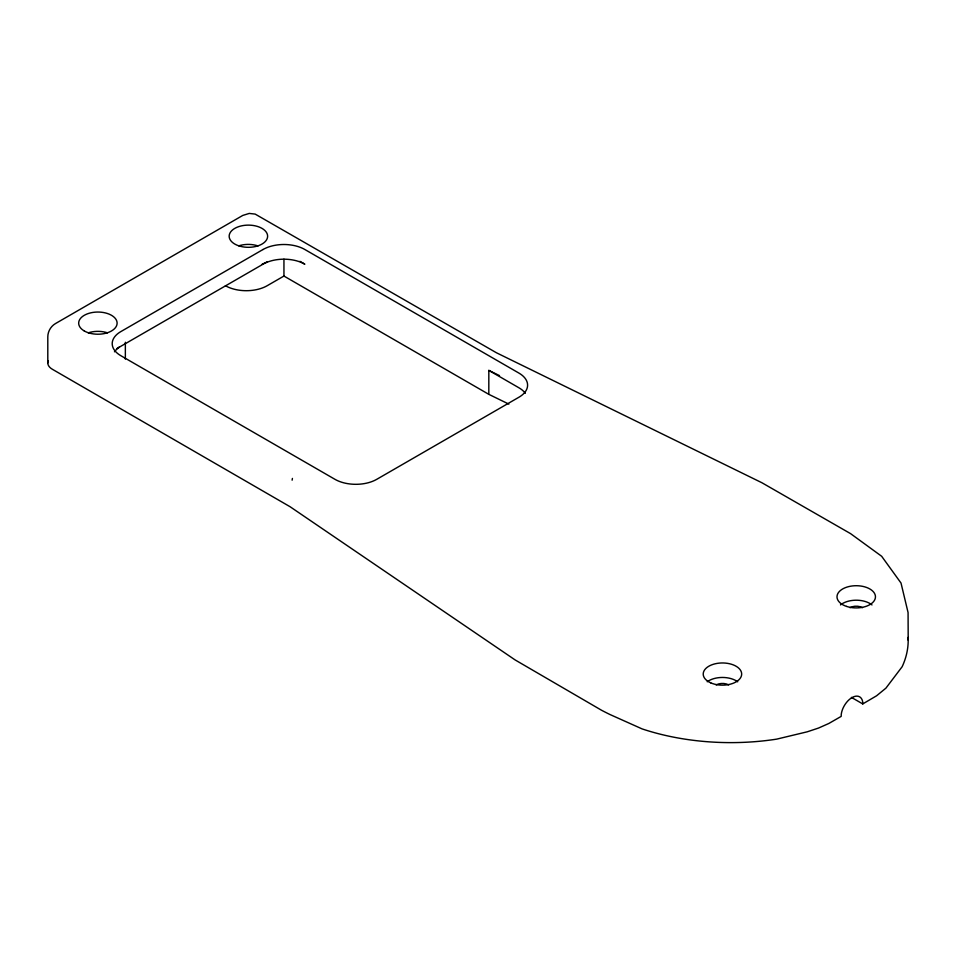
<?xml version="1.0" encoding="UTF-8"?>
<svg xmlns="http://www.w3.org/2000/svg" width="956" height="956" viewBox="0 0 956 956"><rect width="100%" height="100%" fill="white"/><g stroke="black" fill="none" stroke-linecap="round" stroke-linejoin="round"><path stroke-width="1.43" d="M47.8 362.957L47.8 336.882C47.812 331.493 50.811 326.271 55.484 323.57L242.8 215.423L249.265 213.427L255.168 214.096L496.463 352.776L761.908 482.744L850.577 533.639L881.659 556.273L901.018 583.052L908.069 612.557L908.2 640.209M508.867 404.125L488.815 394.338L488.827 370.402L499.51 375.624M851.438 697.402L862.754 703.927L862.79 702.732A15.38 8.879 -60 0 0 852.37 697.378A15.38 8.879 -60 0 0 841.256 714.252L841.184 716.391L828.828 723.477L818.527 728.054L807.246 731.806L776.714 739.131A177.398 102.412 0 0 1 642.109 728.902L610.012 714.538A324 189.264 -0.6 0 1 601.575 710.272L515.129 659.939L290.098 506.74L52.305 369.231A15.38 8.879 0 0 1 48.326 360.663M292.118 480.187L292.416 478.418M283.944 259.16L283.944 276.045L267.214 285.701A29.564 17.065 0 0 1 225.401 285.701M862.754 703.927L876.58 695.789L885.913 688.153L902.153 666.714A177.398 102.412 0 0 0 908.128 637.401M299.933 261.346L304.844 264.191A29.564 17.065 0 0 0 263.031 264.191L120.874 346.263A29.564 17.065 0 0 0 114.469 351.808M488.827 370.402L518.929 387.789A29.564 17.065 0 0 1 525.334 393.322M283.944 276.045L488.815 394.338M125.356 342.236L125.356 359.121M119.249 347.004A29.564 17.065 0 0 1 116.692 348.677M267.214 261.777A29.564 17.065 0 0 1 262.195 264.107M88.287 332.831A19.216 11.09 0 0 1 107.502 332.831M238.797 245.835A19.216 11.09 0 0 0 267.62 236.216A19.216 11.09 0 0 0 238.797 226.608A19.216 11.09 0 0 0 238.797 245.835A19.216 11.09 0 0 1 258.012 245.931M716.175 684.926A8.867 5.127 0 0 1 728.711 684.926M849.968 607.681A8.867 5.127 0 0 1 862.515 607.681M707.225 681.771A19.216 11.09 0 0 1 737.709 681.807M840.503 604.933A19.216 11.09 0 0 1 871.992 604.933M263.031 249.504L120.874 331.577A29.564 17.065 0 0 0 120.874 355.716L334.947 479.315A29.564 17.065 0 0 0 376.76 479.315L518.929 397.23A29.564 17.065 0 0 0 518.929 373.091L304.844 249.504A29.564 17.065 0 0 0 263.031 249.504M84.307 330.979A19.216 11.09 0 0 0 116.453 326.008A19.216 11.09 0 0 0 92.923 312.421A19.216 11.09 0 0 0 84.307 330.979M710.714 682.847A19.216 11.09 0 0 0 741.498 675.534A19.216 11.09 0 0 0 715.124 663.799A19.216 11.09 0 0 0 710.714 682.847M846.634 606.427A19.216 11.09 0 0 0 875.457 596.807A19.216 11.09 0 0 0 846.634 587.199A19.216 11.09 0 0 0 846.634 606.427"/></g></svg>
